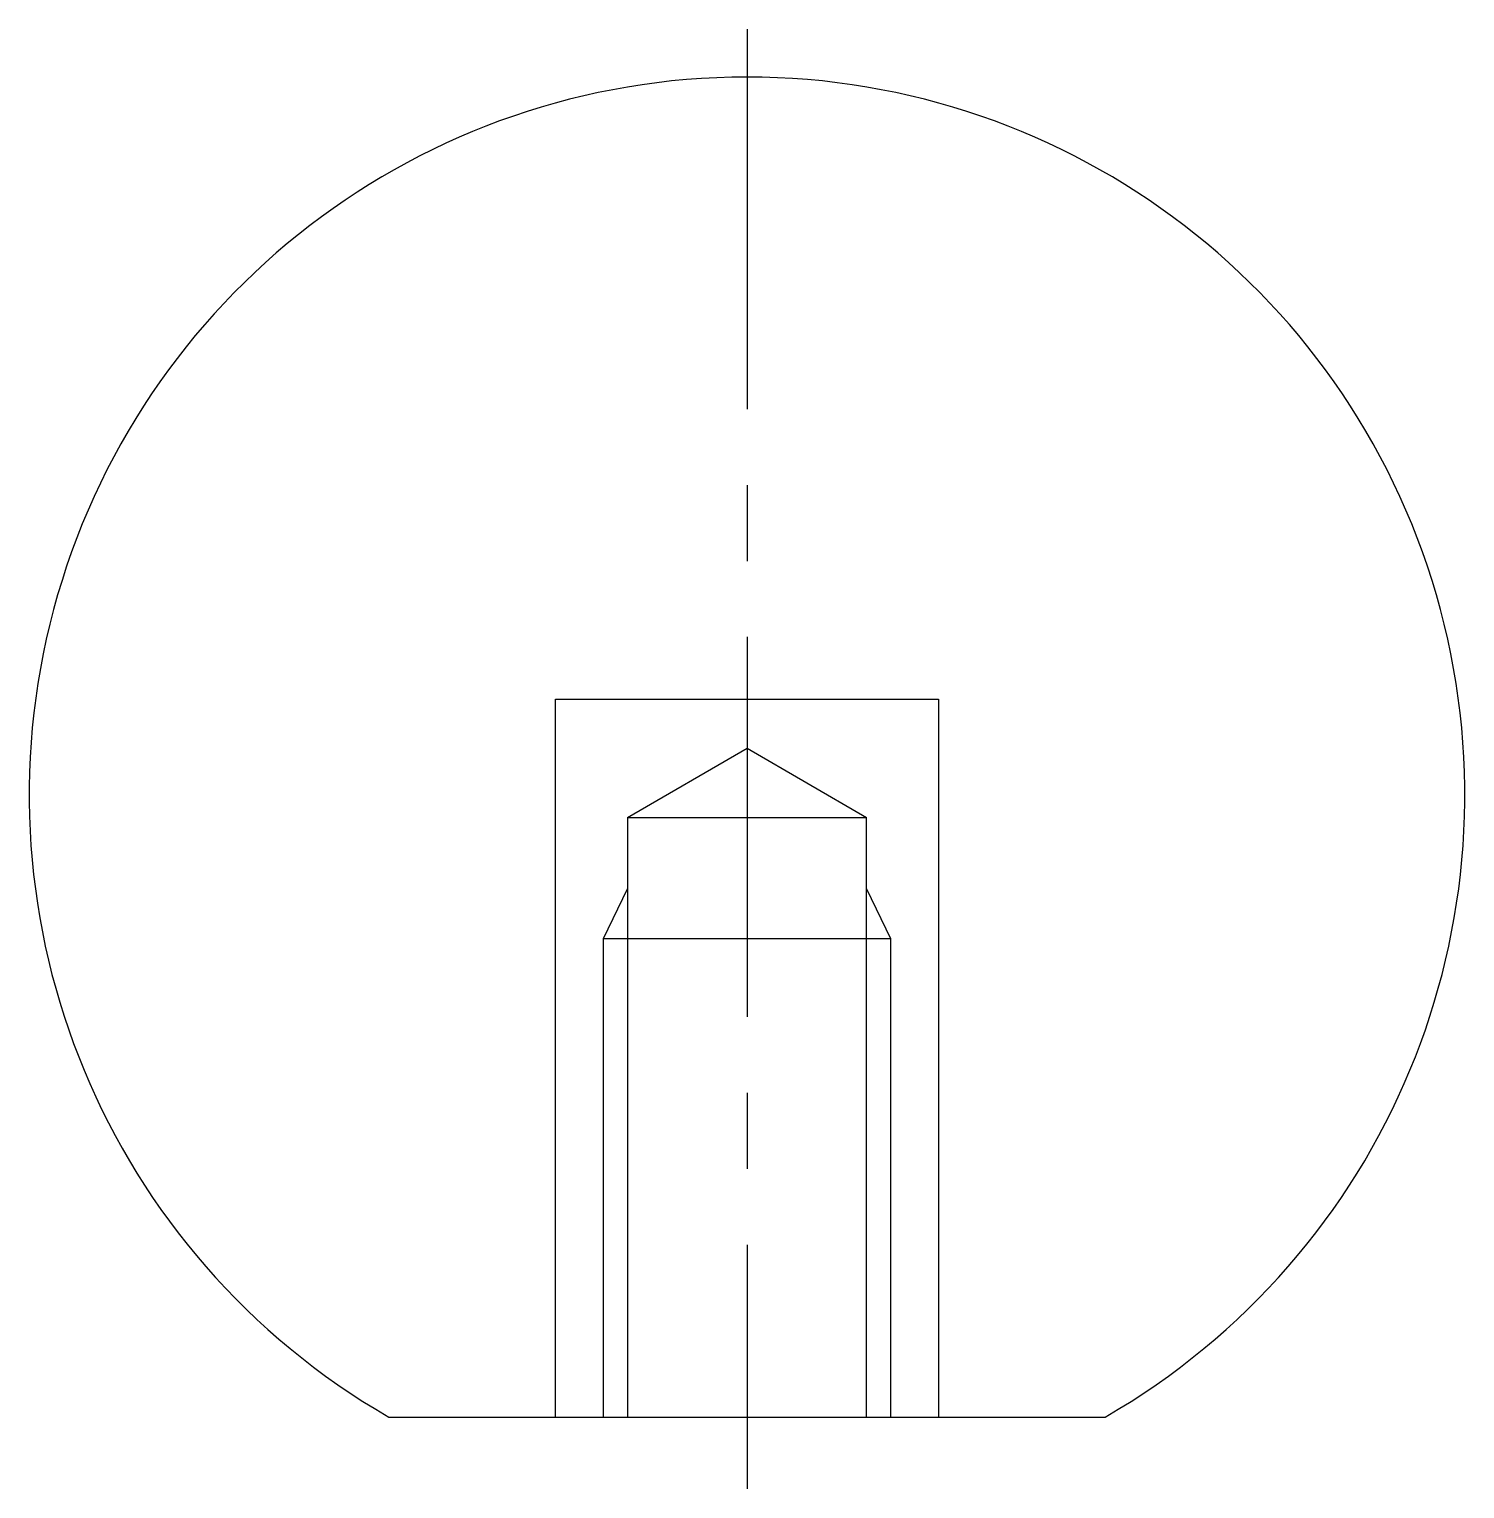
# Model space of a CAD drawing. Extents: x 10 to 160, y 10 to 112.
# Drawn here: x 130.02 to 160.02, y 81.2 to 111.7 of the extents above; entities outside this region: 2.
import ezdxf

# ---------------------------------------------------------------- set-up
doc = ezdxf.new("R2010")
doc.units = 0
doc.header["$LTSCALE"] = 0.25
doc.linetypes.add('CENTER', pattern=[50.8, 31.75, -6.35, 6.35, -6.35])
doc.layers.get('0').update_dxf_attribs({"linetype": 'CONTINUOUS'})
doc.layers.add('CENTER', color=1, linetype='CENTER')

msp = doc.modelspace()

# ---------------------------------------------------------------- linework, layer by layer
at = {"linetype": 'CONTINUOUS'}
for p, q in [((141.016, 97.697), (149.016, 97.697)), ((141.016, 82.697), (141.016, 97.697)), ((149.016, 97.697), (149.016, 82.697)), ((142.516, 95.228), (145.016, 96.671)), ((145.016, 96.671), (147.516, 95.228)), ((142.516, 95.228), (142.516, 82.697)), ((142.516, 95.228), (147.516, 95.228)), ((147.516, 82.697), (147.516, 95.228)), ((142.016, 92.697), (148.016, 92.697)), ((137.532, 82.697), (152.499, 82.697))]:
    msp.add_line(p, q, dxfattribs=at)
at = {"color": 3, "linetype": 'CONTINUOUS'}
for p, q in [((142.016, 92.697), (142.516, 93.736)), ((147.516, 93.736), (148.016, 92.697)), ((142.016, 82.697), (142.016, 92.697)), ((148.016, 92.697), (148.016, 82.697))]:
    msp.add_line(p, q, dxfattribs=at)
msp.add_line((148.016, 87.697), (148.016, 87.697))
at = {"linetype": 'CONTINUOUS'}
msp.add_arc((145.016, 95.697), 15, 299.9264, 240.0736, dxfattribs=at)
at = {"layer": 'CENTER', "color": 1, "linetype": 'CENTER'}
msp.add_line((145.016, 111.697), (145.016, 81.197), dxfattribs=at)

# ---------------------------------------------------------------- texts
for s, p in [('PCA 6-30', (10, 25)), ('PCA0630', (10, 10))]:
    msp.add_text(s, height=4).set_placement(p)

doc.saveas('drawing.dxf')
